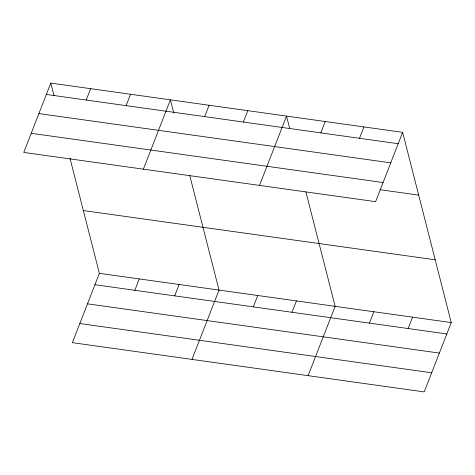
<?xml version="1.0" encoding="UTF-8"?>
<svg xmlns="http://www.w3.org/2000/svg" width="475" height="475" viewBox="0 0 475 475"><rect width="100%" height="100%" fill="white"/><g stroke="black" fill="none" stroke-linecap="round" stroke-linejoin="round"><path stroke-width="0.71" d="M50.777 83.095L23.75 152.422L375.612 201.661L402.64 132.341L50.777 83.095L53.984 95.653M86.224 100.047L90.654 88.677M126.101 105.628L130.536 94.258M69.944 158.092L99.388 273.339L72.36 342.659L424.223 391.905L451.25 322.578L402.64 132.341M143.385 169.165L170.412 99.839L173.797 113.092M134.829 290.29L139.264 278.92M204.683 116.63L209.119 105.254M174.711 295.872L179.14 284.495M243.39 122.045L247.819 110.675M259.498 185.416L286.526 116.09L289.732 128.648M191.995 359.403L219.023 290.077L189.757 175.554M320.797 132.881L325.233 121.505M253.294 306.868L257.723 295.498M359.504 138.296L363.933 126.926M291.994 312.283L296.43 300.913M308.109 375.654L335.136 306.327L305.87 191.805M369.407 323.119L373.843 311.748M408.114 328.534L412.543 317.163M46.342 94.466L398.204 143.711M38.891 113.59L390.753 162.836M31.208 133.297L383.07 182.542M379.976 189.703L418.683 195.118M83.345 210.556L435.207 259.801M99.388 273.339L451.25 322.578M94.952 284.709L446.815 333.949M87.495 303.834L439.363 353.073M79.818 323.534L431.68 372.78"/></g></svg>
